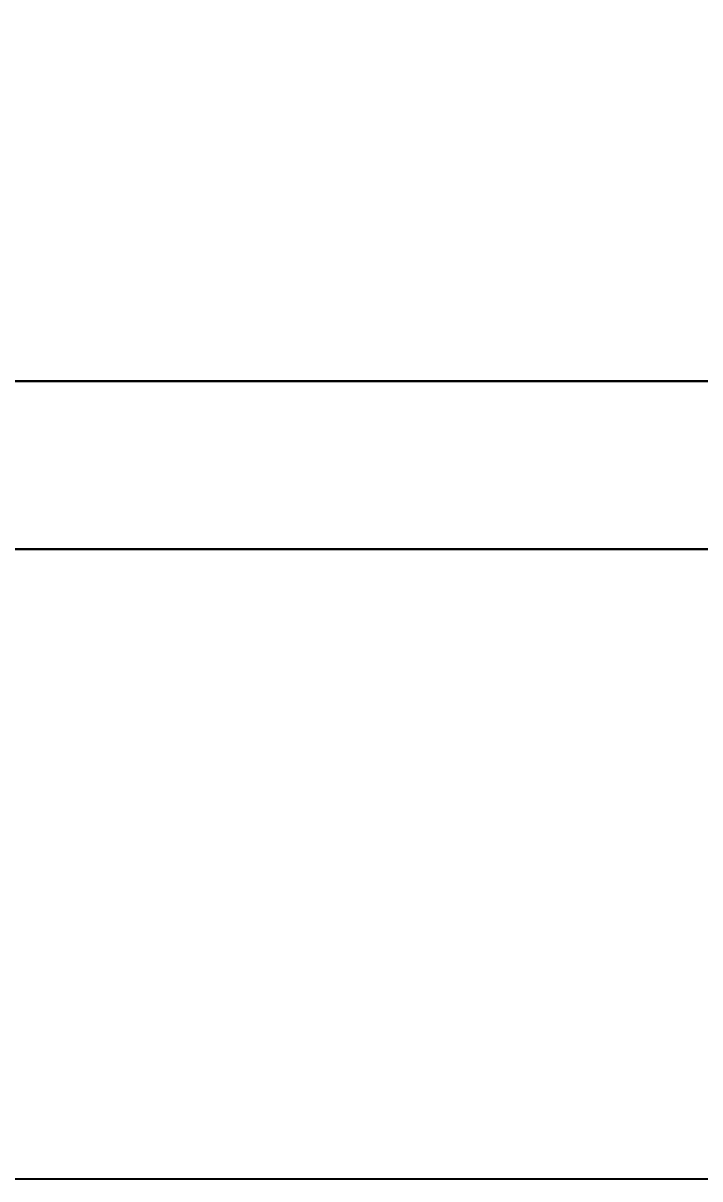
# Model space of a CAD drawing. Header units: millimetres. Extents: x 4647 to 73915, y -13612 to -8141.
# Drawn here: x 11903.1 to 11935.3, y -10404 to -10349 of the extents above; entities that cross this region are included whole.
import ezdxf

# ---------------------------------------------------------------- set-up
doc = ezdxf.new("R2010")
doc.units = ezdxf.units.MM
doc.layers.add('a_wymiary', color=250, linetype='Continuous', lineweight=9)
doc.layers.add('Konstrukcja - Ogólne', color=7, linetype='Continuous')
doc.styles.get("Standard").update_dxf_attribs({"font": 'arial.ttf'})
doc.dimstyles.new('1-100', dxfattribs={"dimtxt": 13, "dimasz": 15, "dimexe": 10, "dimexo": 20, "dimgap": 5, "dimtad": 1, "dimdec": 1, "dimrnd": 0.5, "dimtxsty": 'Standard', "dimblk": 'ARCHTICK', "dimcen": 0.09, "dimdle": 10, "dimadec": 0, "dimazin": 0, "dimtfac": 1, "dimtdec": 1, "dimtofl": 0, "dimtmove": 0, "dimatfit": 3, "dimfxl": 10, "dimfxlon": 1, "dimtolj": 1, "dimtzin": 0, "dimarcsym": 0})

# ---------------------------------------------------------------- blocks, each defined once
blk = doc.blocks.new('_ArchTick')
at = {"color": 0, "linetype": 'ByBlock', "const_width": 0.15}
blk.add_lwpolyline([(-0.5, -0.5), (0.5, 0.5)], dxfattribs=at)
blk = doc.blocks.new('*D802')
at = {"layer": 'a_wymiary', "color": 0, "lineweight": -2, "transparency": 16777216}
for p, q in [((11649.001, -10180.912), (11649.001, -10150.912)), ((12748.981, -10180.912), (12748.981, -10150.912)), ((11639.001, -10160.912), (12758.981, -10160.912))]:
    blk.add_line(p, q, dxfattribs=at)
at = {"layer": 'DEFPOINTS', "color": 0, "transparency": 16777216}
for p in [(12748.981, -10160.912), (11649.001, -10687.406), (12748.981, -10687.406)]:
    blk.add_point(p, dxfattribs=at)
at = {"layer": 'a_wymiary', "color": 0, "lineweight": -2, "transparency": 16777216, "xscale": 15, "yscale": 15, "zscale": 15, "rotation": 180}
blk.add_blockref('_ArchTick', (11649.001, -10160.912), dxfattribs=at)
at = {"layer": 'a_wymiary', "color": 0, "lineweight": -2, "transparency": 16777216, "xscale": 15, "yscale": 15, "zscale": 15}
blk.add_blockref('_ArchTick', (12748.981, -10160.912), dxfattribs=at)
at = {"layer": 'a_wymiary', "color": 0, "transparency": 16777216, "insert": (12198.991, -10149.275), "char_height": 13, "attachment_point": 5}
blk.add_mtext('\\A1;1100', dxfattribs=at)
blk = doc.blocks.new('*D803')
at = {"layer": 'a_wymiary', "color": 0, "lineweight": -2, "transparency": 16777216}
for p, q in [((11731.481, -10212.506), (11731.481, -10182.506)), ((12666.481, -10212.506), (12666.481, -10182.506)), ((11721.481, -10192.506), (12676.481, -10192.506))]:
    blk.add_line(p, q, dxfattribs=at)
at = {"layer": 'DEFPOINTS', "color": 0, "transparency": 16777216}
for p in [(12666.481, -10192.506), (11731.481, -10669.569), (12666.481, -10669.569)]:
    blk.add_point(p, dxfattribs=at)
at = {"layer": 'a_wymiary', "color": 0, "lineweight": -2, "transparency": 16777216, "xscale": 15, "yscale": 15, "zscale": 15, "rotation": 180}
blk.add_blockref('_ArchTick', (11731.481, -10192.506), dxfattribs=at)
at = {"layer": 'a_wymiary', "color": 0, "lineweight": -2, "transparency": 16777216, "xscale": 15, "yscale": 15, "zscale": 15}
blk.add_blockref('_ArchTick', (12666.481, -10192.506), dxfattribs=at)
at = {"layer": 'a_wymiary', "color": 0, "transparency": 16777216, "insert": (12198.981, -10180.864), "char_height": 13, "attachment_point": 5}
blk.add_mtext('\\A1;935', dxfattribs=at)

msp = doc.modelspace()

# ---------------------------------------------------------------- linework, layer by layer
for p, q in [((12004.977, -10366.044), (11864.977, -10366.044)), ((11864.977, -10374.044), (12004.977, -10374.044)), ((11999.977, -10374.044), (11869.977, -10374.044)), ((11869.977, -10404.044), (11999.977, -10404.044))]:
    msp.add_line(p, q)
at = {"layer": 'Konstrukcja - Ogólne', "color": 161, "lineweight": 25}
for p, q in [((11864.977, -10366.044), (12004.977, -10366.044)), ((11864.977, -10374.044), (12004.977, -10374.044)), ((11869.977, -10404.044), (11999.977, -10404.044))]:
    msp.add_line(p, q, dxfattribs=at)

# ---------------------------------------------------------------- dimensions: what is measured, and where the dimension line sits
at = {"layer": 'a_wymiary'}
for base, p1, p2, picture, middle in [((12748.981, -10160.912), (11649.001, -10687.406), (12748.981, -10687.406), '*D802', (12198.991, -10149.275)), ((12666.481, -10192.506), (11731.481, -10669.569), (12666.481, -10669.569), '*D803', (12198.981, -10180.864))]:
    dim = msp.add_linear_dim(base=base, p1=p1, p2=p2, dimstyle='1-100', override={"dimfxl": 20}, dxfattribs=at)
    dim.commit()
    dim.dimension.update_dxf_attribs({"geometry": picture, "text_midpoint": middle})

doc.saveas('drawing.dxf')
